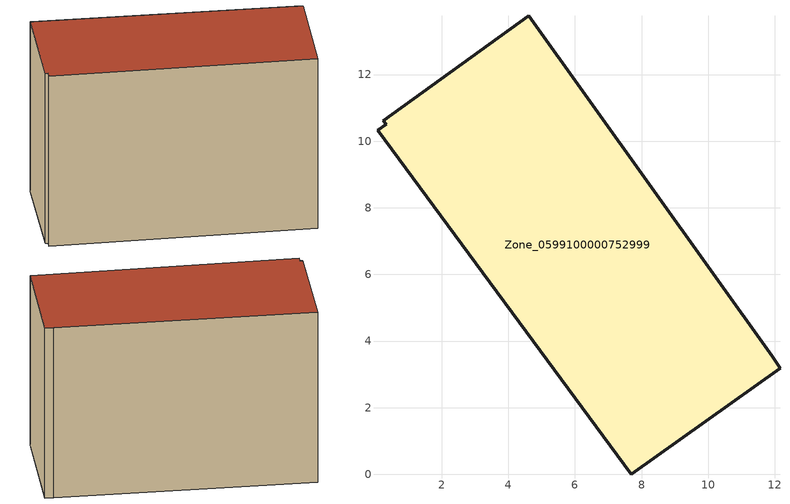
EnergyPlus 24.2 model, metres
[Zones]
Zone_0599100000752999
 floor ground (C_G): 0.07,10.33 0.33,10.5 0.25,10.61 4.61,13.76 11.92,3.54 12.15,3.18 7.69,0 z0
 wall outside (C_F): 7.69,0 12.15,3.18 11.92,3.54 4.61,13.76 0.25,10.61 0.33,10.5 0.07,10.33 7.69,0 z0:9
 roof outside (C_R): 0.33,10.5 0.07,10.33 7.69,0 12.15,3.18 11.92,3.54 4.61,13.76 0.25,10.61 z9
[BUILDING]
Pand.0599100000752999: North Axis=0; Terrain=City; Loads Convergence Tolerance Value=0.04; Temperature Convergence Tolerance Value=0.4; Solar Distribution=FullExterior; Maximum Number of Warmup Days=25; Minimum Number of Warmup Days=1
[Site:Location]
Rotterdam.The.Hague.AP_ZH_NLD Design_Conditions: Latitude=51.96; Longitude=4.45; Time Zone=1; Elevation=-4.5
[SITE:GROUNDTEMPERATURE:BUILDINGSURFACE]
18, 18, 18, 18, 18, 18, 18, 18, 18, 18, 18, 18
[MATERIAL] Thermal Absorptance=0.9; Solar Absorptance=0.7; Visible Absorptance=0.7
Name | Roughness | Thickness | Conductivity | Density | Specific Heat
G.TC.2006-2014 | MediumSmooth | 0.15 | 0.06 | 540 | 1210
F.TC.2006-2014 | Rough | 0.3 | 0.12 | 1920 | 840
R.TC.2006-2014 | MediumRough | 0.2 | 0.08 | 1500 | 1000
[CONSTRUCTION]
C_G: G.TC.2006-2014
C_F: F.TC.2006-2014
C_R: R.TC.2006-2014
[ZONE]
Zone_0599100000752999: Type=1; Multiplier=1; Ceiling Height=Autocalculate; Volume=Autocalculate; Floor Area=autocalculate; Part of Total Floor Area=Yes
[ZONEINFILTRATION:DESIGNFLOWRATE]
Infil_Zone_0599100000752999: Zone or ZoneList or Space or SpaceList=Zone_0599100000752999; Schedule=AlwaysOn; Design Flow Rate Calculation Method=Flow/Area; Flow Rate per Floor Area=0.0015; Constant Term Coefficient=1; Temperature Term Coefficient=0; Velocity Term Coefficient=0; Velocity Squared Term Coefficient=0
[HVACTEMPLATE:ZONE:IDEALLOADSAIRSYSTEM]
Zone_0599100000752999: Maximum Heating Supply Air Temperature=50; Minimum Cooling Supply Air Temperature=13; Maximum Heating Supply Air Humidity Ratio=0.0156; Minimum Cooling Supply Air Humidity Ratio=0.0077; Heating Limit=NoLimit; Cooling Limit=NoLimit; Dehumidification Control Type=ConstantSensibleHeatRatio; Cooling Sensible Heat Ratio=0.7; Dehumidification Setpoint=60; Humidification Control Type=None; Humidification Setpoint=30; Outdoor Air Method=None; Outdoor Air Flow Rate per Person=0.00944; Outdoor Air Flow Rate per Zone Floor Area=0; Outdoor Air Flow Rate per Zone=0; Demand Controlled Ventilation Type=None; Outdoor Air Economizer Type=NoEconomizer; Heat Recovery Type=None; Sensible Heat Recovery Effectiveness=0.7; Latent Heat Recovery Effectiveness=0.65
[ZONECONTROL:THERMOSTAT]
ThermostatControl_Zone_0599100000752999: Zone or ZoneList=Zone_0599100000752999; Control Type Schedule=DualSetpointControlType; Control 1=Thermostat_Zone_0599100000752999; Temperature Difference Between Cutout And Setpoint=0
[THERMOSTATSETPOINT:DUALSETPOINT]
Thermostat_Zone_0599100000752999: Heating Setpoint Temperature Schedule=HeatingSetpoint_Zone_0599100000752999; Cooling Setpoint Temperature Schedule=CoolingSetpoint_Zone_0599100000752999
[SCHEDULE:COMPACT]
HeatingSetpoint_Zone_0599100000752999: Through: 12/31, For: AllDays, Until: 24:00, 21
CoolingSetpoint_Zone_0599100000752999: Through: 12/31, For: AllDays, Until: 24:00, 24
DualSetpointControlType: Through: 12/31, For: AllDays, Until: 24:00, 4
AlwaysOn: Through: 12/31, For: AllDays, Until: 24:00, 1
